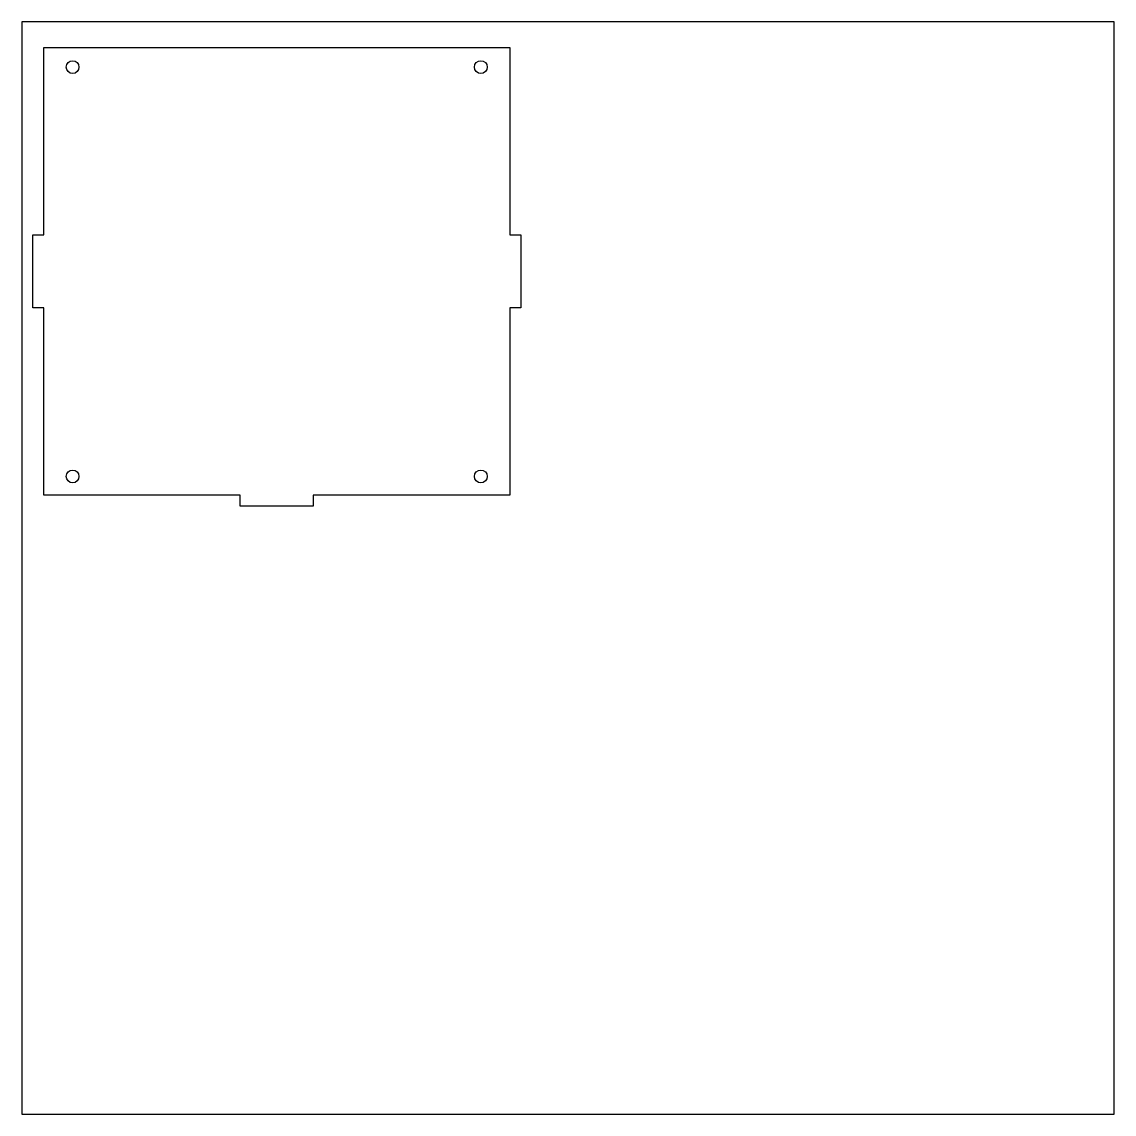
# Model space of a CAD drawing. Extents: x 1799 to 2099, y 2693 to 2993.
import ezdxf

# ---------------------------------------------------------------- set-up
doc = ezdxf.new("R2010")
doc.units = 0
doc.layers.add('CORTE_LASER$CORTE', color=7, linetype='CONTINUOUS')

msp = doc.modelspace()

# ---------------------------------------------------------------- linework, layer by layer
at = {"layer": 'CORTE_LASER$CORTE'}
for p, q in [((2099, 2993), (1799, 2993)), ((1799, 2993), (1799, 2693)), ((2099, 2693), (2099, 2993)), ((1805, 2934.5), (1805, 2986)), ((1805, 2986), (1933, 2986)), ((1933, 2986), (1933, 2934.5)), ((1802, 2914.5), (1802, 2934.5)), ((1802, 2934.5), (1805, 2934.5)), ((1933, 2934.5), (1936, 2934.5)), ((1936, 2934.5), (1936, 2914.5)), ((1805, 2914.5), (1802, 2914.5)), ((1805, 2863), (1805, 2914.5)), ((1936, 2914.5), (1933, 2914.5)), ((1933, 2914.5), (1933, 2863)), ((1859, 2863), (1805, 2863)), ((1859, 2860), (1859, 2863)), ((1933, 2863), (1879, 2863)), ((1879, 2863), (1879, 2860)), ((1879, 2860), (1859, 2860)), ((1799, 2693), (2099, 2693))]:
    msp.add_line(p, q, dxfattribs=at)
for centre in [(1812.94, 2980.56), (1925.06, 2980.56), (1812.94, 2868.14), (1925.06, 2868.14)]:
    msp.add_circle(centre, 1.75, dxfattribs=at)

doc.saveas('drawing.dxf')
